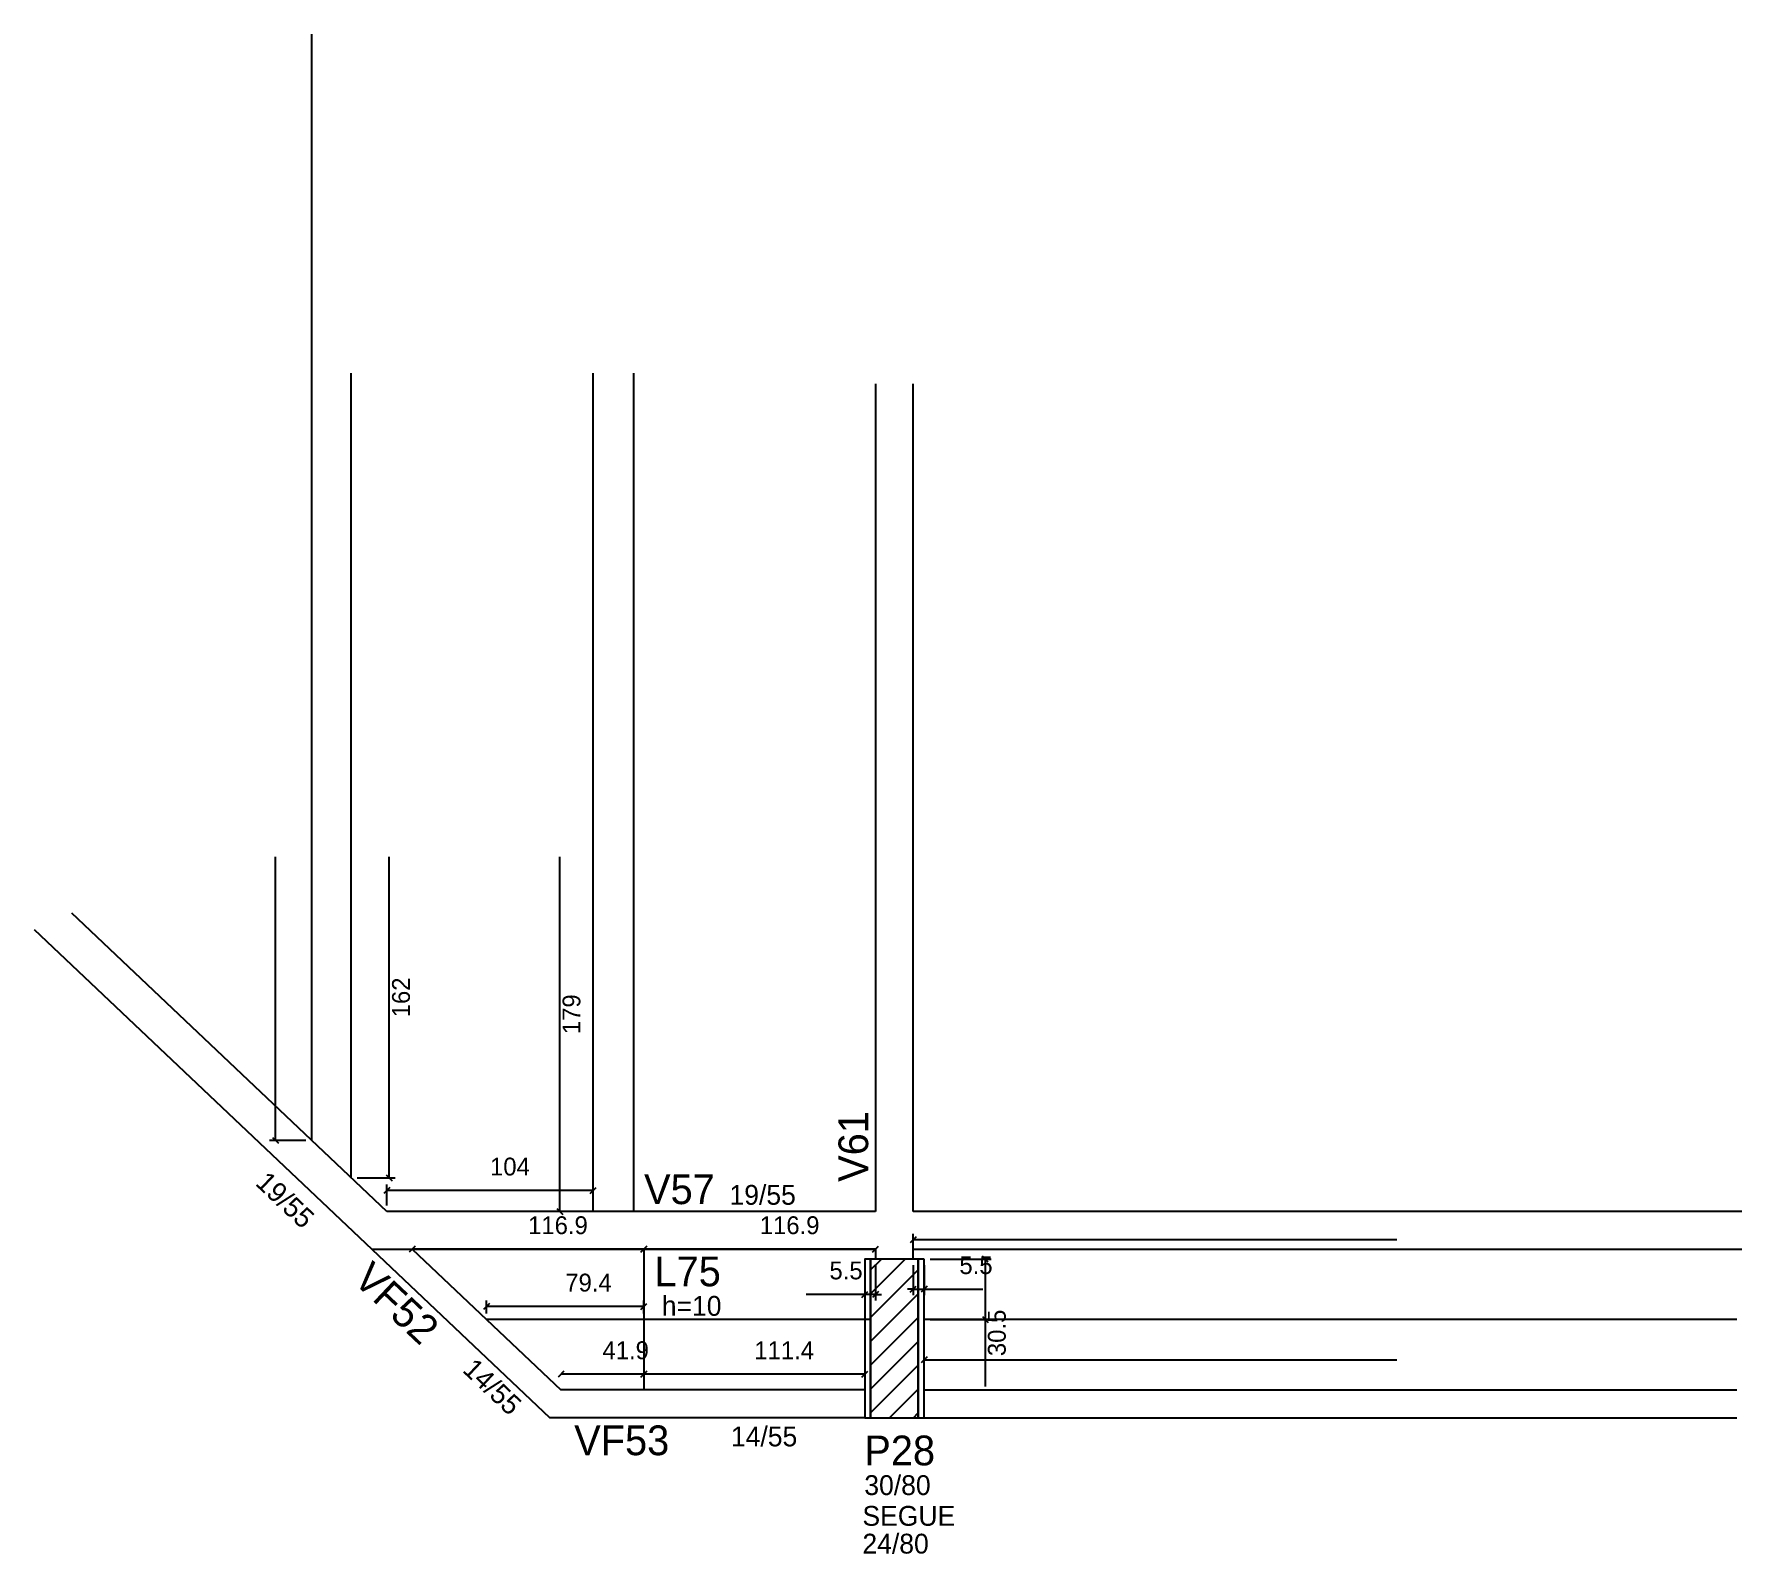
# Model space of a CAD drawing. Header units: metres. Extents: x 3821 to 4682, y 1911 to 2678.
import ezdxf

# ---------------------------------------------------------------- set-up
doc = ezdxf.new("R2010")
doc.units = ezdxf.units.M
for name, color, linetype in [('3', 7, 'Continuous'), ('4', 7, 'Continuous'), ('7', 7, 'Continuous'), ('Painéis', 7, 'Continuous')]:
    doc.layers.add(name, color=color, linetype=linetype)

msp = doc.modelspace()

# ---------------------------------------------------------------- linework, layer by layer
at = {"layer": '3', "color": 3, "lineweight": 25}
for p, q in [((3991.05, 2065.17), (4080.85, 1980.17)), ((4011.42, 2065.17), (4086.43, 1994.17)), ((4242.66, 2042.71), (4260.11, 2060.17)), ((4242.66, 2054.73), (4248.09, 2060.17)), ((4242.66, 2030.69), (4266.66, 2054.69)), ((4242.66, 2018.67), (4266.66, 2042.67)), ((4242.66, 2006.65), (4266.66, 2030.65)), ((4242.66, 1994.63), (4266.66, 2018.63)), ((4242.66, 1982.61), (4266.66, 2006.61)), ((4239.66, 1994.17), (4086.43, 1994.17)), ((4252.23, 1980.17), (4266.66, 1994.59)), ((4269.66, 1994.17), (4679.66, 1994.17)), ((4264.25, 1980.17), (4266.66, 1982.57)), ((4239.66, 1980.17), (4080.85, 1980.17)), ((4269.66, 1980.17), (4679.66, 1980.17))]:
    msp.add_line(p, q, dxfattribs=at)
for points in [[(4245.16, 2501.67), (4245.16, 2084.17)], [(4264.16, 2084.17), (4264.16, 2501.67)], [(3998.62, 2084.17), (3839.66, 2234.63)], [(3820.66, 2226.46), (3991.05, 2065.17)], [(4245.16, 2084.17), (3998.62, 2084.17)], [(4682.16, 2084.17), (4264.16, 2084.17)], [(3991.05, 2065.17), (4245.16, 2065.17)], [(4245.16, 2065.17), (4245.16, 2060.17)], [(4264.16, 2065.17), (4682.16, 2065.17)], [(4264.16, 2060.17), (4264.16, 2065.17)]]:
    msp.add_lwpolyline(points, dxfattribs=at)
at = {"layer": '7', "color": 7, "lineweight": 25}
for points in [[(4242.66, 2060.17), (4239.66, 2060.17), (4239.66, 1980.17), (4242.66, 1980.17), (4242.66, 2060.17)], [(4242.66, 1980.17), (4266.66, 1980.17), (4266.66, 2060.17), (4242.66, 2060.17), (4242.66, 1980.17)], [(4269.66, 2060.17), (4266.66, 2060.17), (4266.66, 1980.17), (4269.66, 1980.17), (4269.66, 2060.17)]]:
    msp.add_lwpolyline(points, dxfattribs=at)
at = {"layer": 'Painéis', "color": 200, "lineweight": 25}
for p, q in [((3960.66, 2120.1), (3960.66, 2678.17)), ((3980.66, 2101.17), (3980.66, 2507.17)), ((4102.66, 2084.17), (4102.66, 2507.17)), ((4123.16, 2084.17), (4123.16, 2507.17)), ((4128.29, 2065.17), (4128.29, 1994.17)), ((4242.66, 2029.67), (4048.92, 2029.67)), ((4679.66, 2029.67), (4269.66, 2029.67))]:
    msp.add_line(p, q, dxfattribs=at)
at = {"layer": 'Painéis', "color": 4, "lineweight": 25}
for p, q in [((3942.46, 2120.1), (3942.46, 2263.17)), ((3999.81, 2101.17), (3999.81, 2263.17)), ((4085.81, 2084.17), (4085.81, 2263.17)), ((3957.66, 2120.1), (3939.46, 2120.1)), ((3983.66, 2101.17), (4002.81, 2101.17)), ((3998.62, 2087.17), (3998.62, 2097.78)), ((4102.66, 2094.78), (3998.62, 2094.78)), ((4102.66, 2087.17), (4102.66, 2097.78)), ((4086.79, 2084.17), (4082.81, 2084.17)), ((4264.16, 2063.68), (4264.16, 2072.94)), ((4508.16, 2069.94), (4264.16, 2069.94)), ((4128.29, 2065.17), (4011.42, 2065.17)), ((4245.16, 2065.17), (4128.29, 2065.17)), ((4272.66, 2060.17), (4303.5, 2060.17)), ((4300.5, 2060.17), (4300.5, 2029.67)), ((4239.66, 2057.17), (4239.66, 2039.37)), ((4245.16, 2057.17), (4245.16, 2039.37)), ((4264.16, 2057.17), (4264.16, 2042.03)), ((4269.66, 2057.17), (4269.66, 2042.03)), ((4239.66, 2042.37), (4210.09, 2042.37)), ((4245.16, 2042.37), (4239.66, 2042.37)), ((4245.16, 2042.37), (4248.16, 2042.37)), ((4264.16, 2045.03), (4261.16, 2045.03)), ((4264.16, 2045.03), (4269.66, 2045.03)), ((4269.66, 2045.03), (4299.22, 2045.03)), ((4048.92, 2032.67), (4048.92, 2039.24)), ((4128.29, 2036.24), (4048.92, 2036.24)), ((4128.29, 2032.67), (4128.29, 2039.24)), ((4272.66, 2029.67), (4303.5, 2029.67)), ((4300.5, 2029.67), (4300.5, 1995.84)), ((4269.66, 2009.32), (4508.16, 2009.32)), ((4128.29, 2002.11), (4086.43, 2002.11)), ((4239.66, 2002.11), (4128.29, 2002.11))]:
    msp.add_line(p, q, dxfattribs=at)
at = {"layer": 'Painéis', "color": 0, "lineweight": 25}
for p, q in [((3940.96, 2121.6), (3943.96, 2118.6)), ((3998.31, 2102.67), (4001.31, 2099.67)), ((4000.12, 2096.28), (3997.12, 2093.28)), ((4101.16, 2093.28), (4104.16, 2096.28)), ((4084.31, 2085.67), (4087.31, 2082.67)), ((4265.66, 2071.44), (4262.66, 2068.44)), ((4012.92, 2066.67), (4009.92, 2063.67)), ((4129.79, 2066.67), (4126.79, 2063.67)), ((4126.79, 2063.67), (4129.79, 2066.67)), ((4243.66, 2063.67), (4246.66, 2066.67)), ((4302, 2058.67), (4299, 2061.67)), ((4238.16, 2040.87), (4241.16, 2043.87)), ((4246.66, 2043.87), (4243.66, 2040.87)), ((4262.66, 2043.53), (4265.66, 2046.53)), ((4271.16, 2046.53), (4268.16, 2043.53)), ((4050.42, 2037.74), (4047.42, 2034.74)), ((4126.79, 2034.74), (4129.79, 2037.74)), ((4299, 2031.17), (4302, 2028.17)), ((4271.16, 2010.82), (4268.16, 2007.82)), ((4087.93, 2003.61), (4084.93, 2000.61)), ((4129.79, 2003.61), (4126.79, 2000.61)), ((4126.79, 2000.61), (4129.79, 2003.61)), ((4238.16, 2000.61), (4241.16, 2003.61))]:
    msp.add_line(p, q, dxfattribs=at)

# ---------------------------------------------------------------- texts
at = {"layer": '3', "color": 3, "lineweight": 25}
for s, p in [('19/55', (3931.75, 2097.93)), ('14/55', (4036.24, 2003.7))]:
    msp.add_text(s, height=10, rotation=316.572, dxfattribs=at).set_placement(p)
for s, p in [('19/55', (4171.44, 2087.61)), ('h=10', (4137.3, 2031.59)), ('14/55', (4172.17, 1965.71)), ('30/80', (4239.46, 1941.15)), ('SEGUE', (4238.51, 1925.66)), ('24/80', (4238.51, 1911.63))]:
    msp.add_text(s, height=10, dxfattribs=at).set_placement(p)
at = {"layer": '4', "color": 4, "lineweight": 25}
for s, rotation, p in [('V61', 90, (4241.41, 2099.17)), ('VF52', 316.573, (3980.93, 2048.99))]:
    msp.add_text(s, height=15, rotation=rotation, dxfattribs=at).set_placement(p)
for s, p in [('V57', (4128.35, 2087.92)), ('L75', (4133.61, 2046.49)), ('VF53', (4093.1, 1961.26)), ('P28', (4239.46, 1956.15))]:
    msp.add_text(s, height=15, dxfattribs=at).set_placement(p)
at = {"layer": 'Painéis', "color": 240, "lineweight": 25}
for s, p in [('162', (4010.22, 2182.17)), ('179', (4096.22, 2173.67)), ('30.5', (4310.8, 2011.25))]:
    msp.add_text(s, height=9, rotation=90, dxfattribs=at).set_placement(p)
for s, p in [('104', (4050.64, 2102.37)), ('116.9', (4069.85, 2072.78)), ('116.9', (4186.72, 2072.78)), ('5.5', (4287.44, 2052.62)), ('79.4', (4088.6, 2043.83)), ('5.5', (4221.87, 2049.97)), ('41.9', (4107.36, 2009.7)), ('111.4', (4183.97, 2009.68))]:
    msp.add_text(s, height=9, dxfattribs=at).set_placement(p)

doc.saveas('drawing.dxf')
